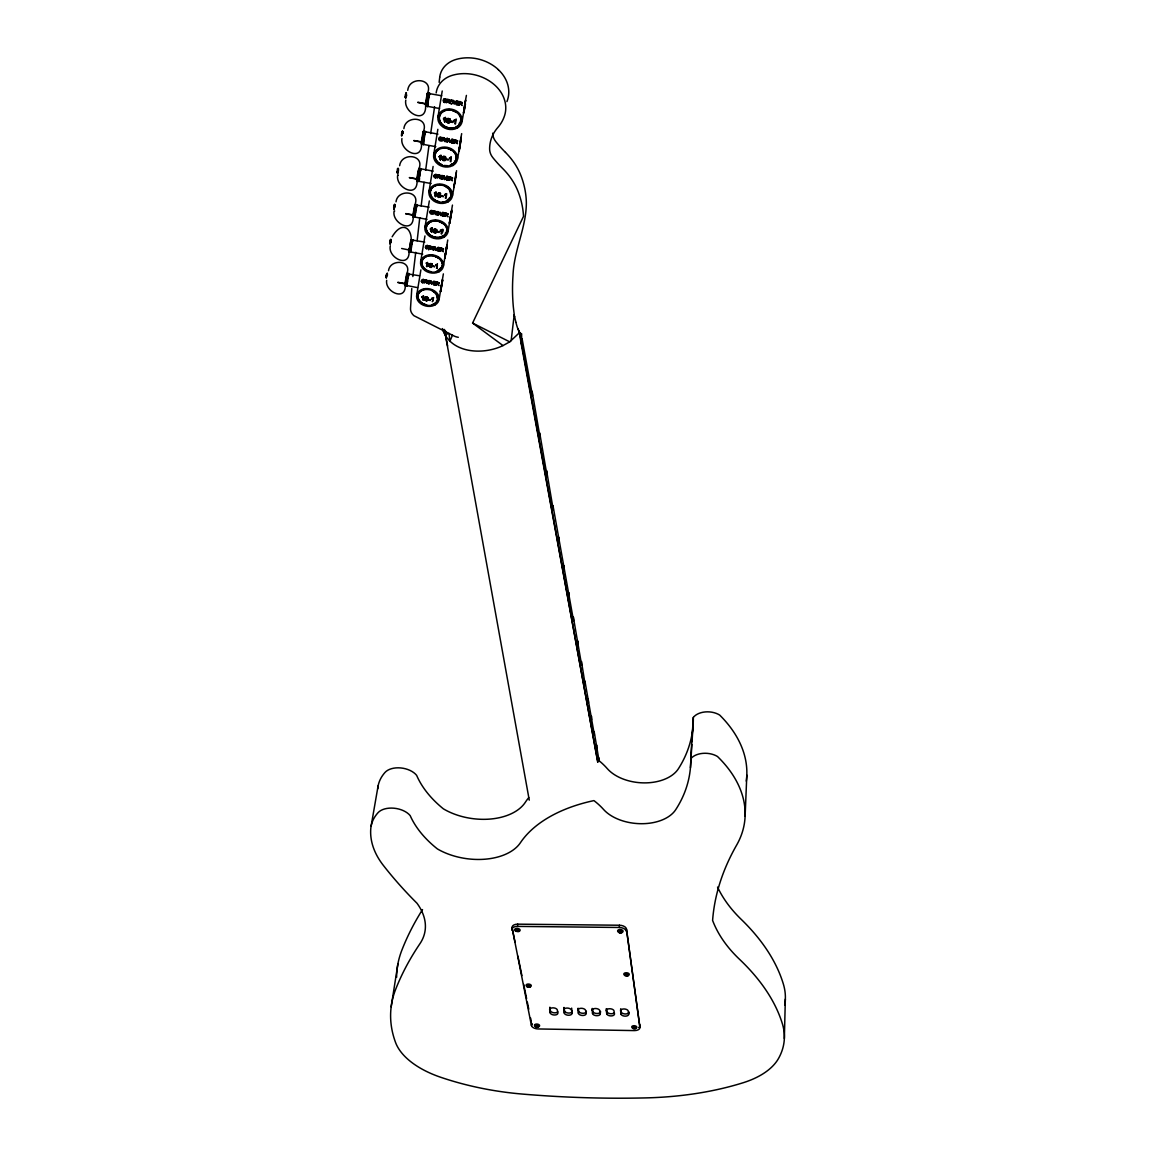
<?xml version="1.0" encoding="UTF-8"?>
<svg xmlns="http://www.w3.org/2000/svg" width="1156" height="1156" viewBox="0 0 1156 1156"><rect width="100%" height="100%" fill="white"/><g stroke="black" fill="none" stroke-linecap="round" stroke-linejoin="round"><path stroke-width="1.5" d="M422.099 143.864L422.258 143.951M437.936 299.26L435.855 293.234L431.622 290.387A10.274 7.904 12.4 0 0 417.692 296.716A10.274 7.904 12.4 0 0 431.911 305.155L436.014 302.886L437.401 300.806M447.401 121.929L447.502 120.903L447.531 122.16M423.125 132.521L423.197 131.437L421.29 141.841L413.862 140.497M442.257 265.779L442.315 263.337A10.433 8.135 12.7 0 0 438.269 257.571L433.356 255.635A10.433 8.135 12.7 0 0 421.839 261.805A10.433 8.135 12.7 0 0 430.913 271.689M423.717 131.871L424.281 131.206L423.573 134.356M387.144 273.278C385.179 285.07 386.35 269.073 387.477 275.114M424.989 132.102L425.061 131.336L424.772 132.362M451.23 195.624L449.077 189.064L444.67 185.986A10.736 8.612 13.5 0 0 430.075 192.965A10.736 8.612 13.5 0 0 444.887 202.083L450.638 197.344L449.467 197.662M425.567 132.203L425.639 131.452L425.35 132.463M425.726 105.644L425.87 105.817M456.23 158.993L456.244 156.696A10.895 8.872 13.9 0 0 443.138 148.141A10.895 8.872 13.9 0 0 435.292 159.022A10.895 8.872 13.9 0 0 449.771 165.655L454.149 163.068L455.623 160.785M394.947 206.23L393.878 206.043L394.788 204.453L393.849 209.12L394.615 204.294L393.979 209.308L393.661 207.358M427.214 105.673L426.376 105.918M427.604 105.991L427.518 106.771L427.807 105.774M386.393 277.96L386.249 276.197L386.48 277.353M428.37 93.723L428.442 92.928L428.168 93.911M429.151 93.853L429.223 93.072L428.948 94.041M438.774 139.197L438.774 138.879A2.457 2.413 25.2 0 1 439.15 137.795L439.815 137.174M425.48 247.384L425.466 247.095A2.341 2.312 24.1 0 1 425.841 246.04L426.289 245.549M429.743 93.968L429.815 93.174L429.107 96.28M430.234 213.427L429.859 212.126M433.991 176.001L434.078 176.767M401.739 135.079C401.103 138.604 401.782 127.839 402.794 133.041C400.092 133.547 403.877 129.038 402.794 133.041M390.02 240.954L390.641 239.971L390.93 241.85C390.222 245.216 388.719 243.035 390.844 242.485C388.329 243.049 391.581 236.359 391.06 241.185C388.445 241.517 392.072 237.471 391.06 241.185M397.259 171.276L397.447 173.039L398.343 171.464C395.901 170.264 398.141 175.799 398.343 171.464M405.294 95.919L405.496 97.682L406.406 96.121C403.877 94.879 406.218 100.717 406.406 96.121M434.8 248.294L434.165 246.748L432.734 246.69M448.514 139.862L447.647 141.769M428.009 298.335L427.344 297.034L425.48 297.323M784.346 1038.493L785.343 999.116M436.708 229.769C434.873 231.027 434.367 229.032 435.899 229.365M455.146 120.094L453.961 120.831L454.669 119.704M428.847 266.256L429.223 264.565L427.619 263.713L427.59 262.426M450.291 161.58L450.58 157.939M450.262 119.487L449.93 120.441M441.101 233.772L441.664 230.189M427.33 299.996L426.867 298.942M431.448 265.779L430.596 267.123L429.57 265.736M431.275 266.906L431.549 266.097M432.864 298.681L433.601 297.554L432.344 301.702C435.364 297.67 429.599 299.549 432.879 298.161M401.941 138.547C399.673 150.815 422.431 162.548 421.535 143.59M449.525 121.452L447.791 122.103M745.114 816.223L746.819 775.084M444.713 139.558L444.439 137.867M690.739 758.798A16.993 10.693 3.4 0 1 717.486 756.501A160.308 98.477 5.8 0 1 736.618 845.123A494.826 275.244 -3.7 0 0 712.602 920.422A216.23 125.874 0.1 0 0 739.522 959.307A308.406 165.496 7.1 0 1 782.337 1023.638A142.26 77.163 4.8 0 1 778.58 1058.361A88.622 47.786 4.1 0 1 742.889 1082.825A243.194 136.899 5.3 0 1 645.814 1097.897A772.555 514.536 7.1 0 1 521.688 1094.01A197.488 109.228 6.6 0 1 440.711 1077.276A81.281 43.393 7.2 0 1 395.554 1042.466A242.254 130.903 5 0 1 395.684 989.276A665.495 344.213 -0.3 0 1 419.903 943.758A92.567 52.41 9.6 0 0 417.013 903.27A652.432 416.594 -1.7 0 1 383.359 865.41A119.155 71.354 7.4 0 1 370.758 828.881A68.811 41.168 8.3 0 1 378.055 812.668A18.308 11.011 9.1 0 1 393.95 808.203A18.308 11.011 9.1 0 1 410.178 815.616A134.616 82.611 6.6 0 0 437.416 848.938A53.335 32.18 7.8 0 0 520.417 842.724A140.049 82.784 4.6 0 1 593.938 800.602A85.732 51.832 6.7 0 1 603.533 809.431A40.287 24.883 4.8 0 0 641.392 823.708A40.287 24.883 4.8 0 0 675.725 809.662A219.365 138.055 8 0 0 690.739 758.798L693.311 717.442A16.733 10.765 3.3 0 1 719.668 715.058A157.982 99.17 5.7 0 1 746.27 781.124M690.435 767.757L691.88 744.406M692.039 741.733L693.268 721.965A216.085 138.908 8.1 0 0 693.311 717.442M634.167 1027.381C634.211 1031.036 636.725 1025.719 634.167 1027.381C631.465 1026.196 634.341 1029.317 632.939 1026.73M635.453 1028.696L634.615 1028.161M639.918 1027.323L626.465 929.077A6.503 3.743 5.1 0 0 619.457 925.233L517.715 924.164A6.459 3.699 6.7 0 0 512.094 927.849L531.428 1025.488A6.112 3.309 6.3 0 0 538.161 1028.956L634.283 1030.588A6.17 3.352 4.9 0 0 639.918 1027.323L626.465 929.077M411.767 288.552L410.525 308.219A11.777 8.988 13.5 0 0 413.906 315.689L453.932 335.934A10.751 8.179 12 0 0 458.311 337.277M634.124 1028.45L633.185 1028.638L635.699 1027.178M628.691 1014.072L628.85 1011.876A3.902 2.139 5.1 0 1 625.295 1013.971A3.902 2.139 5.1 0 1 621.104 1011.746L620.671 1008.87L620.931 1013.942A3.902 2.139 5.1 0 0 625.121 1016.153A3.902 2.139 5.1 0 0 628.691 1014.072L628.257 1011.197A3.902 2.139 5.1 0 0 624.052 1008.957A3.902 2.139 5.1 0 0 620.497 1011.067M624.789 974.103C628.445 977.268 622.188 972.442 626.494 974.522C628.17 973.352 627.824 977.08 626.957 975.317M628.243 975.65L624.991 975.433A2.659 1.488 5 0 1 625.728 972.788A2.659 1.488 5 0 1 629.225 974.681A2.659 1.488 5 0 1 624.905 975.288L628.055 974.291M628.257 975.476L625.223 973.843M626.523 975.577L626.494 974.522M620.931 1013.942L621.104 1011.746M430.321 211.924L430.942 213.441M434.454 175.813L434.613 176.955M439.208 139.182L439.598 137.839M443.615 100.89L443.89 99.676M618.474 930.927C622.231 934.207 615.801 929.193 620.208 931.36L621.307 930.681C620.469 932.444 622.593 932.748 620.685 932.184M621.827 931.115L620.165 931.895L618.908 930.652M626.292 931.317A6.503 3.743 5.1 0 0 619.269 927.473L619.457 925.233M622.015 932.531L619.183 932.748L622.029 932.357M606.727 1013.711L606.452 1008.653L606.727 1013.711A3.902 2.139 5.3 0 0 610.946 1015.922A3.902 2.139 5.3 0 0 614.472 1013.841L614.024 1010.965A3.902 2.139 5.3 0 0 609.804 1008.74A3.902 2.139 5.3 0 0 606.264 1010.835M401.71 132.796L402.461 130.975M406.45 92.986L405.525 94.546L406.348 92.653M430.148 281.948L429.093 283.48M434.353 248.468L434.338 247.702M438.052 211.924L438.904 213.138L438.023 214.669M452.603 101.584L452.502 102.393M465.608 100.485L462.097 121.467M598.692 758.668L598.924 757.888L599.169 761.428L594.141 731.531L594.141 733.728M596.828 748.568L596.655 745.013L596.366 745.779M600.282 1013.61L600.47 1011.428A3.887 2.124 5.5 0 1 596.973 1013.509A3.887 2.124 5.5 0 1 592.753 1011.298L592.262 1008.422L592.551 1013.48A3.887 2.124 5.5 0 0 596.771 1015.691A3.887 2.124 5.5 0 0 600.282 1013.61L599.805 1010.734A3.902 2.139 5.5 0 0 595.586 1008.509A3.902 2.139 5.5 0 0 592.074 1010.619M585.196 684.814L584.922 681.072L594.401 735.144M592.551 1013.48L592.753 1011.298M406.291 92.639L405.496 97.682L406.493 95.399M584.705 681.838L581.454 661.507L581.381 663.746M586.121 1013.379L586.323 1011.197A3.887 2.124 5.7 0 1 582.841 1013.277A3.887 2.124 5.7 0 1 578.607 1011.067L578.101 1008.205L578.405 1013.263A3.887 2.124 5.7 0 0 582.638 1015.474A3.887 2.124 5.7 0 0 586.121 1013.379L585.63 1010.517A3.902 2.139 5.7 0 0 581.381 1008.292A3.902 2.139 5.7 0 0 577.899 1010.387M397.491 169.903C399.6 164.932 395.381 177.287 398.43 170.785C396.537 170.163 397.707 166.059 398.56 170.134M404.73 285.156L404.889 283.755M573.549 620.945L573.347 617.087L581.656 665.264M578.405 1013.263L578.607 1011.067M408.574 251.372L408.733 249.927M405.742 284.708L405.626 285.937L405.915 284.781M409.137 250.823L409.152 251.546M406.479 284.838L406.363 286.067L406.637 284.896M407.649 274.507L407.765 273.278L407.476 274.42M413.14 217.039L413.602 213.658M591.612 719.798L591.424 716.171L591.337 718.353M563.998 1007.425A3.887 2.124 5.9 0 0 563.969 1007.974L564.287 1013.032A3.887 2.124 5.9 0 0 568.521 1015.243A3.887 2.124 5.9 0 0 571.989 1013.162L571.671 1008.104M571.989 1013.162L572.191 1010.965A3.887 2.124 5.9 0 1 568.738 1013.061A3.887 2.124 5.9 0 1 564.504 1010.85L563.969 1007.974M402.591 131.379L402.707 133.764M407.028 284.94L406.912 286.153L407.187 284.997M410.337 251.04L410.221 252.326L410.51 251.199M413.631 217.126L413.891 215.045M417.027 181.102L417.171 180.004M408.371 274.637L408.487 273.408L408.213 274.55M417.648 180.105L417.663 180.972M418.616 169.542C425.711 154.514 401.363 151.841 399.644 165.713M410.9 251.141L410.77 252.427L411.059 251.286M414.368 217.27L414.513 216.201M419.122 169.643L419.252 168.212L418.978 169.267M421.68 143.026L421.68 144.009M408.921 274.738L409.036 273.51L408.559 275.576M412.259 240.78L412.331 240.13M415.755 205.421L415.828 204.395L415.539 205.479M418.414 180.235L418.27 181.651L418.501 180.943M419.18 169.296L419.267 168.545M425.798 105.947L425.943 103.751M414.932 217.371L415.076 216.302M419.671 169.383L419.744 168.299L419.267 170.264M422.027 144.254L422.171 143.127M412.822 240.881L412.952 239.856M427.272 94.315L427.951 92.827L427.474 94.705M431.116 183.529L418.92 181.333L419.31 177.937M423.645 132.608L423.515 132.131M426.159 106.135L426.448 103.838M420.423 169.527L420.509 168.762M422.937 143.257L422.793 144.399L423.082 143.705M424.136 132.694L424.281 131.567M427.792 94.402L427.937 93.231L427.229 95.934M435.826 146.668L423.443 144.428L423.515 143.373M426.94 106.28L427.229 103.982M428.298 94.503L428.312 93.405M421.001 169.629L421.073 168.863L433.211 171.146M424.975 132.492L424.917 131.842M439.555 108.519L427.59 106.352L427.677 105.21M564.287 1013.032L564.504 1010.85M390.323 245.751C387.376 257.716 410.264 269.276 409.065 250.765M429.136 94.286L429.223 93.463M425.553 132.593L425.625 131.813L437.951 134.11M429.729 94.402L429.815 93.564M412.851 276.544L415.726 252.283M588.462 702.602L588.202 698.903L588.202 701.143M445.84 140.309L446.057 139.284M450.334 102.031L450.565 100.991M389.803 242.298L390.121 244.191M553.305 509.868L552.987 505.649L573.362 619.775M549.635 1009.939A3.887 2.124 6.1 0 1 553.074 1007.844A3.887 2.124 6.1 0 1 557.337 1010.055L557.871 1012.931A3.887 2.124 6.1 0 1 554.432 1015.011A3.887 2.124 6.1 0 1 550.184 1012.801L549.851 1007.757A3.887 2.124 6.1 0 1 549.88 1007.194M550.184 1012.801L549.851 1007.757M564.258 569.894L563.955 565.848L563.955 568.232M552.987 508.12L546.586 470.593L546.6 473.107M538.624 1026.803L535.488 1026.716L536.5 1025.979L535.257 1025.329L536.904 1025.733C538.537 1024.722 538.277 1028.175 537.424 1026.456M537.901 1025.126L536.846 1026.253L535.647 1025.097M535.994 1026.976L538.638 1026.629M535.575 1026.745L536.5 1025.979M531.428 1025.488L531.673 1023.32M417.157 240.751L419.758 217.675M546.918 474.914L539.693 432.864L539.39 433.543M528.523 985.779C524.694 985.895 531.774 984.926 529.39 986.241C529.289 987.773 531.182 985.822 529.058 986.516M528.119 986.039L526.833 985.36L528.119 986.039C525.864 987.903 529.52 986.762 529.535 985.143M528.567 986.819L530.315 986.718M527.685 987.108L527.107 986.66L528.061 986.559M532.468 395.785L532.107 391.248L540.04 437.286M405.799 100.081C403.169 112.594 426.362 125.094 425.639 105.673M386.668 280.344C384.645 291.933 406.637 302.149 405.236 284.376M439.135 82.322L439.742 77.163M511.14 340.76L514.218 314.62L513.322 306.745A318.406 247.355 -1.1 0 1 513.004 275.417C513.842 250.65 526.255 227.775 526.356 202.994A111.525 88.839 15.5 0 0 521.269 176.492A76.253 61.167 14.4 0 0 505.475 152.39M519.116 931.404L515.822 931.201A2.702 1.546 6.8 0 1 516.457 928.47A2.702 1.546 6.8 0 1 520.113 930.421A2.702 1.546 6.8 0 1 515.778 931.071L519.131 931.23M517.744 931.057C521.385 929.034 513.351 930.869 517.281 930.248L517.324 931.331M515.894 931.36L516.862 930.508L515.952 929.54M511.833 930.074A6.459 3.699 6.7 0 1 517.455 926.39L517.715 924.164M389.875 241.662L390.974 241.85L390.901 239.408M421.145 206.028L424.079 182.301M434.786 248.251L434.642 249.017M439.294 213.6L439.309 212.834M425.278 104.777L425.394 103.852M421.275 142.043L421.16 143.908M416.767 179.05L416.666 180.798M417.099 180.35L417.302 178.949M421.608 143.373L421.81 141.942M412.779 215.897L412.88 215.059M422.099 143.474L422.316 142.029M417.591 180.437L417.793 179.036M427.604 105.572L427.821 104.083M409.253 249.841L409.007 252.109L409.238 251.329M422.879 143.604L423.269 140.786M405.221 284.968L405.583 282.425M409.542 251.257L409.918 248.641M418.342 180.582L418.544 179.18M405.409 283.668L405.164 285.85L405.453 284.694M409.73 249.927L409.484 252.196L409.715 251.416M418.92 180.683L420.105 173.068M423.457 143.72L423.66 142.275M414.44 216.548L414.643 215.189M405.684 285.055L405.872 283.755M410.279 251.387L410.467 250.057M415.004 216.649L415.206 215.291M406.406 285.185L406.594 283.885M410.828 251.488L411.204 248.872M412.186 241.503L412.331 240.448M406.955 285.272L407.143 283.986M425.639 170.293L428.919 145.945M444.742 257.817L447.762 240M456.187 175.596L452.43 195.87M461.258 138.662L459.221 150.786L460.189 144.168M427.359 93.694C434.295 78.117 409.224 75.978 407.736 90.327M423.226 131.914C429.931 116.742 405.395 114.704 403.892 128.605M444.381 121.12L444.771 118.403L443.369 118.909L444.005 118.158M439.988 158.936L440.364 156.291L440.508 159.817L440.927 155.294M435.22 195.581L435.595 193.009L434.309 192.994L435.682 192.373M414.802 205.017C421.087 190.581 397.563 188.731 396.017 201.823M406.782 273.799C412.678 260.057 390.107 258.395 388.517 270.721M426.694 265.764L427.055 263.337L426.593 266.472C430.899 264.276 425.003 261.718 426.434 263.568M422.605 299.26L422.952 296.904L423.11 299.968L423.399 296.124M437.951 117.088L442.228 90.992M433.659 154.962L437.849 129.328M428.977 191.665L433.11 166.464M444.468 118.057L445.551 117.551L444.67 122.03L444.265 119.574L444.627 118.403L444.901 122.03L445.262 117.493M425.885 104.026L427.258 95.688M426.651 102.422L426.391 104.112L417.851 102.479M421.752 142.217L422.012 140.555M427.171 104.257L427.951 99.257M422.258 142.304L422.504 140.656M427.763 104.358L428.023 102.667M417.244 179.223L417.489 177.605M423.024 142.448L424.079 135.83M417.735 179.31L417.981 177.706M430.668 133.59L434.584 106.771M424.946 227.371L429.324 200.927M420.64 261.964L424.96 235.925M416.637 295.517L420.885 269.897M440.508 159.817L441.144 155.468L440.45 155.728M436.332 192.301C433.211 203.615 439.005 189.006 434.829 192.864M431.159 228.426L432.2 227.963L431.593 232.067L432.2 227.963L431.087 231.229L431.304 228.744M427.2 266.574L427.619 263.713M422.316 297.222L423.096 300.054L423.674 296.167L421.709 296.904L423.038 296.312M413.357 215.233L414.079 210.551M418.486 179.455L418.747 177.836M423.602 142.549L423.862 140.902M408.762 249.754C416.463 234.191 404.73 215.883 392.13 236.792M414.079 213.744L413.834 215.319L405.669 213.773M409.195 250.115L409.441 248.569M414.585 215.464L414.831 213.874M415.149 215.565L415.394 213.976M410.409 250.332L410.655 248.786M406.045 282.512L405.814 284.029L397.881 282.512M410.972 250.433L412.259 242.63M406.536 284.159L406.782 282.642M407.085 284.26L407.331 282.743M440.349 156.378L438.991 156.782L440.711 155.482M431.174 228.859L430.104 229.206L430.711 228.512M435.422 194.179L435.509 196.433L435.595 193.009M431.448 228.744L431.333 231.923M421.738 296.803L422.793 296.976M450.695 122.03L450.811 121.25L452.791 121.611L452.675 122.377L450.695 122.03L452.675 122.377M446.202 159.831L446.332 159.066L448.152 160.178M441.346 196.462L441.462 195.725L443.268 196.809M437.127 232.11L437.243 231.388L439.02 232.457M432.647 266.646L432.763 265.923L434.512 266.978M428.471 300.141L430.307 300.459M449.597 157.707L449.424 158.675L450.869 158.213M454.843 123.837L455.435 119.964M444.598 194.844C447.603 193.63 444.135 196.665 444.684 194.381M455.478 123.952L456.23 119.111L454.048 120.311M441.65 230.579C437.777 232.269 446.635 225.015 441.722 233.888M445.392 198.167L445.869 194.959M450.927 161.696L450.985 157.144M436.578 268.25L437.271 267.889L436.578 268.25C438.572 263.568 436.376 266.371 435.884 264.637M446.014 198.283L446.722 193.688L445.681 194.064M437.185 268.351L437.214 264.146M457.444 159.253L461.287 138.33L459.712 144.529M460.652 140.786L461.186 137.261M455.869 175.871L456.389 172.446M448.051 231.503L452.458 205.089M451.187 213.398L451.707 210.074M443.427 266.01L446.751 246.026L445.06 258.12M446.534 248.078L447.025 244.855M439.092 299.491L443.369 273.885M426.102 102.508L426.376 100.803M426.607 102.595L426.896 100.818M427.388 102.739L427.662 101.034M421.969 140.743L423.096 134.024M427.98 102.855L428.847 97.61M422.46 140.83L423.313 135.686M417.446 177.793L418.284 172.735M417.937 177.88L418.212 176.16M423.819 141.075L424.093 139.327M418.703 178.024L418.978 176.304M414.036 213.932L414.31 212.242M409.397 248.757L410.207 243.858M414.787 214.062L415.885 207.545M409.874 248.843L410.958 242.399M415.351 214.163L415.625 212.473M410.611 248.974L410.886 247.312M405.539 282.628L406.334 277.801M406.002 282.714L406.276 281.067M406.739 282.83L407.533 278.018M407.288 282.931L407.548 281.298M391.161 1006.862L397.924 963.801M464.625 107.681L463.859 112.941L465.478 103.867M426.867 100.89L427.474 97.364M424.079 139.414L424.946 134.356M418.197 176.247L418.775 172.822M418.949 176.391L419.816 171.406M419.527 176.492L419.801 174.758M414.281 212.328L414.86 208.947M409.643 247.182L409.918 245.52M410.12 247.268L410.394 245.592M415.596 212.56L415.871 210.869M410.857 247.398L411.42 244.075M521.573 333.607L521.717 340.977M597.825 762.079L521.226 343.91L522.079 338.708L531.818 391.913M406.247 281.168L406.796 277.888M407.519 281.399L408.357 276.587M464.871 105.384L463.498 112.869L465.651 100.124M464.423 106.323L464.582 105.369M445.407 101.974L445.696 101.136C443.124 100.081 448.138 100.948 445.609 102.364M449.482 100.847L449.178 99.676L447.112 99.199L446.519 102.754L447.936 101.425M448.803 99.951L448.831 101.006L447.285 100.875L447.473 99.662L449.092 100.355M435.552 176.449L436.925 176.232L435.668 177.807M441.534 140.454C443.297 138.344 438.529 138.995 441.274 139.515L440.725 140.324M444.077 137.824L442.661 137.535L442.083 141.018L443.47 139.717M436.462 176.55L436.173 177.345M432.2 213.817C433.457 211.837 430.783 211.837 432.012 213.441M438.413 176.767L437.257 178.067L437.835 174.672L439.222 174.961M439.497 176.406L439.656 175.553L438.182 175.12L437.994 176.29L439.497 176.362M426.347 248.742A1.734 1.705 24.1 0 0 427.099 248.901L428.312 247.312L427.026 247.081L427.865 247.673L426.81 248.439M430.523 248.757C429.078 244.263 427.966 255.476 429.194 245.794C433.211 245.245 430.003 250.563 430.523 248.728M422.98 282.772L424.18 281.24L422.908 281.024L423.732 281.587C420.509 283.798 422.764 278.148 424.209 280.229M426.723 280.07L427.142 283.495L425.596 281.717L424.483 283.018L425.047 279.752L426.723 280.099M456.288 104.748L456.88 100.977L459.207 101.67M456.793 104.416L456.981 102.942L458.773 103.549M457.054 102.812L457.227 101.453L459.134 102.089M451.707 142.954L452.271 139.269L454.583 139.919M452.198 142.621L452.372 141.205L454.149 141.769M452.458 141.046L452.285 139.515M458.759 103.26L457.054 102.537M458.686 105.182L456.779 104.127M446.751 179.975L447.314 176.377L449.583 176.998M447.228 179.657L447.415 178.284L449.149 178.804L447.473 177.894L447.647 176.854L449.525 177.388M454.077 143.373L452.184 142.376M454.135 141.523L452.444 140.801M442.979 212.487L442.43 215.999L442.979 212.487L445.233 213.051M444.858 214.279L443.153 213.976L444.8 214.843L443.08 214.366L442.878 215.507L444.8 216.028M443.167 214.149L443.326 212.95L445.161 213.455M449.077 180.394L447.213 179.455M437.864 250.881L438.399 247.442L440.624 247.976M438.326 250.563L438.5 249.306L440.205 249.739M438.586 249.06L438.731 247.904L440.552 248.367M433.601 284.737L434.121 281.356L436.318 281.862M434.064 284.419L434.223 283.206L435.899 283.61L434.28 282.815L434.454 281.818L436.245 282.237M440.176 249.609L438.558 248.916M440.133 251.286L438.312 250.433M435.826 285.127L434.035 284.304M459.915 144.991L458.816 150.829L460.941 138.272M454.872 181.767L453.773 187.604L455.869 175.235M445.811 252.196L444.728 258.063L447.083 246.098L445.999 251.965M441.447 285.821L440.378 291.688L442.372 279.824L440.711 291.745L442.705 279.897L441.621 285.763M414.094 210.565L414.368 208.86M415.885 210.883L416.16 209.193M411.146 245.737L411.695 242.543M464.741 104.416L466.403 95.399M460.03 142.65L461.678 133.634M454.958 179.7L456.591 170.698M568.579 593.173C569.46 589.878 569.359 602.897 568.506 593.173M427.171 99.141L427.763 95.789M427.951 99.286L428.255 97.509M371.134 826.005L378.099 785.907M411.97 244.277L412.504 241.329M406.32 277.917L406.609 276.284M406.796 277.989L407.071 276.371M407.519 278.119L407.808 276.501M423.298 135.83L423.602 134.11M424.064 135.96L424.368 134.255M418.27 172.865L418.559 171.175M418.761 172.952L419.05 171.261M420.09 173.198L420.379 171.507M414.368 208.99L414.657 207.314M414.845 209.077L415.134 207.401M416.16 209.308L416.449 207.647M410.192 243.974L410.481 242.326M428.24 97.653L428.544 95.919M428.833 97.754L429.599 93.766M437.3 301.196L436.274 301.152M431.939 305.054L436.072 302.554M442.257 263.669A10.433 8.135 12.7 0 0 429.671 255.765A10.433 8.135 12.7 0 0 422.229 265.692A10.433 8.135 12.7 0 0 436.115 271.848L438.37 270.909L437.719 270.49M446.187 233.31L446.967 230.969A10.577 8.367 13.1 0 0 444.8 224.553L437.792 220.782A10.577 8.367 13.1 0 0 426.188 229.423A10.577 8.367 13.1 0 0 440.696 237.197L444.93 234.769M434.179 304.201L433.486 303.84M438.37 270.909L441.65 267.441L440.552 267.715M446.23 233.252L446.866 229.09A10.577 8.367 13.1 0 0 434.121 220.984A10.577 8.367 13.1 0 0 426.55 231.214A10.577 8.367 13.1 0 0 440.624 237.529L440.725 237.081A10.462 8.28 13.1 0 1 426.391 229.394A10.462 8.28 13.1 0 1 437.849 220.854L442.777 223.166M435.725 265.577L437.474 263.929M438.211 257.904L433.356 255.635M430.422 299.765L428.587 299.433M436.115 271.848L441.693 267.383M442.979 236.503L442.257 236.099M431.506 299.086L431.665 298.176M433.948 291.644L431.679 290.055L437.286 294.809L437.329 301.152M432.185 264.146L431.333 265.447L432.142 264.796M430.003 264.392C431.737 267.036 431.694 261.863 429.945 264.363M424.729 299.52L425.105 298.71L424.772 299.996M425.928 297.468L427.272 297.526L427.547 299.187M425.394 298.783L427.142 298.364M447.097 187.344L444.728 185.654C452.719 187.821 453.672 200.291 444.916 201.968M427.417 297.742L426.246 298.335M445.58 194.526L446.317 193.616M432.763 265.923L434.627 266.256M439.135 231.735L437.243 231.388M427.301 298.436L427.026 297.352M452.198 164.557L454.207 162.736M460.146 123.446L459.048 123.345M440.248 231.012L440.407 230.073M447.271 201.014L446.548 200.609M434.396 230.044L434.526 229.321M433.803 229.726C434.714 230.55 433.009 231.359 434.584 230.044M441.462 195.725L443.384 196.072M448.268 159.427L446.332 159.066M460.189 123.389L460.883 118.837A11.054 9.147 14.5 0 0 447.589 110.051A11.054 9.147 14.5 0 0 439.612 121.264A11.054 9.147 14.5 0 0 454.294 128.085L454.395 127.622A10.939 9.046 14.5 0 1 439.453 119.314A10.939 9.046 14.5 0 1 451.49 109.921L456.634 112.392M429.989 264.955C429.353 265.837 432.561 263.626 430.075 263.915M452.039 150.439L446.982 148.026A10.78 8.771 13.9 0 0 441.491 148.228M456.765 126.943L458.802 125.079M449.496 158.17L451.245 156.913M449.771 165.655L452.198 164.282L451.461 164.123M410.452 242.529L410.741 241.012M410.929 242.616L411.204 241.098M411.666 242.746L412.157 240.246M406.58 276.486L406.854 274.984M407.057 276.573L407.331 275.07M407.779 276.703L408.054 275.2M408.328 276.79L408.805 274.304M444.482 158.213C445.999 155.858 441.736 157.404 445.638 159.412M437.792 195.191C438.601 193.312 436.448 198.904 439.988 197.112M438.586 194.338C441.606 194.222 438.644 195.624 438.702 193.601M438.919 193.428L440.133 194.627M452.791 121.611L450.811 121.25M440.653 195.725C439.858 195.205 441.722 192.517 438.933 193.139M426.593 266.472L426.882 264.449M427.373 262.614L426.333 263.106M419.787 171.623L420.062 170.091M420.365 171.738L420.64 170.192M419.281 180.076L419.556 178.544M414.628 207.545L414.903 206.014M415.105 207.618L415.394 206.1M415.857 207.762L416.131 206.23M416.42 207.863L416.709 206.332M447.979 119.01C450.493 118.996 448.268 120.802 445.074 120.874M447.849 119.776L448.485 118.721M448.947 120.354L449.409 119.054M449.438 120.079L449.164 118.851M450.118 121.597L449.713 120.368M442.358 158.791L442.242 159.167M442.95 158.329L443.254 156.551L445.58 157.158M443.413 157.649L443.745 156.71M443.557 157.895L444.655 156.97M423.067 134.255L423.356 132.709M424.339 134.486L424.83 131.986M424.917 134.602L425.206 133.056M418.27 170.091L416.781 178.862L409.47 177.547M418.544 171.406L418.819 169.874M419.021 171.493L419.512 168.993M443.991 118.244L445.132 117.478M438.991 156.782L440.291 156.32M447.04 120.672L447.329 119.733M439.872 159.701L440.19 157.505M427.734 96.035L428.023 94.474M428.515 96.165L428.804 94.619M413.183 216.114C414.253 234.957 391.118 222.935 394.196 210.797L394.716 211.042M397.592 173.284L397.433 170.553M417.056 180.35C417.966 199.54 394.615 187.012 397.809 174.686L398.256 175.192M401.883 135.801L402.534 131.972M405.626 98.043L406.363 93.708M408.01 275.475L408.256 274.203M412.461 241.618L412.706 240.347M406.825 275.273L407.071 274.001M407.288 275.345L407.533 274.073M416.666 206.635L416.911 205.363M410.698 241.315L410.944 240.029M411.175 241.387L411.594 240M405.525 94.546L406.637 94.749M414.874 206.317L415.279 205.002M415.351 206.404L415.596 205.118M416.102 206.534L416.579 204.525M418.775 170.178L419.036 168.906M420.033 170.394L420.509 168.444M420.596 170.51L421.001 169.253M419.079 181.044L419.325 179.772M425.162 133.374L425.408 132.087M423.313 133.027L423.79 131.119M453.007 102.075L452.776 102.884M439.28 213.557L438.312 215.002A1.445 1.431 24.8 0 1 437.532 215.074L436.78 214.64M427.98 94.792L428.226 93.52M428.76 94.937L429.006 93.665M407.013 274.333L407.317 273.437M412.663 240.708L412.88 240.231M412.1 240.607L412.302 239.653M435.841 212.516L435.783 211.418M410.886 240.39L411.103 239.668M416.854 205.725L417.143 204.626L416.507 205.219M414.614 216.808L414.44 216.88M415.221 216.548L415.004 216.981M413.386 216.591L413.212 216.663M413.862 216.678L413.689 216.75M414.773 204.901L412.909 214.871L405.684 213.585M438.254 195.378L438.095 196.144M426 246.56L426.159 248.121M440.118 196.491L439.988 195.422M419.122 180.683L418.92 181.044M433.919 231.59L435.595 231.2M434.02 231.778L435.407 232.573L435.783 231.099M447.285 118.924L447.834 120.426M427.344 299.447L427.113 300.401M423.66 143.821L423.371 144.847M438.023 193.514L438.572 194.945M440.841 196.202L439.93 197.344M433.746 229.683L435.032 228.874L436.65 230.001M429.411 263.843L429.945 265.201M427.995 299.866L426.882 300.762L424.931 299.982M427.344 93.159L425.422 103.65L417.88 102.277M454.294 128.085L454.395 127.622A11.054 9.147 14.5 0 1 440.667 122.868A11.054 9.147 14.5 0 1 443.326 111.121M444.887 202.083L444.988 201.635A10.621 8.526 13.5 0 1 442.343 202.025M440.624 237.529L444.872 235.101L446.288 232.92L445.132 233.252M444.468 139.197L443.008 137.983L442.82 139.168L443.991 139.37M431.015 247.239L429.526 246.242L429.353 247.355L430.928 247.37M426.839 281.168L425.379 280.186L425.206 281.284L426.839 281.139M386.436 274.926L387.318 273.336L387.39 274.218M441.635 267.715L442.315 265.432M393.878 206.043L394.528 204.959M450.118 120.224L450.103 119.039M433.442 230.897L433.601 232.428M445.941 139.659L447.488 138.864M428.154 281.717L429.122 280.821L430.162 281.992M447.964 140.584L446.303 141.307M417.518 287.642L407.057 285.575M452.458 335.182L449.857 341.425L449.092 333.477L445.537 334.474L446.115 331.974L444.193 329.402M393.979 209.308L394.861 206.91L393.791 206.722M408.892 274.073L419.512 275.778M406.739 273.495L404.918 283.581L397.895 282.339M439.714 176.752L440.017 175.293M449.482 100.803C447.574 101.15 450.118 104.329 448.528 102.306M410.842 252.022L422.706 254.132M434.627 248.974L433.803 249.913M434.555 175.524L435.118 174.729M430.408 211.635L430.971 210.869M412.793 240.145L424.729 242.095M515.879 322.408L516.371 324.085A62.467 10.115 88.1 0 0 517.729 328.434L519.608 332.509L509.738 341.858L503.005 345.572L472.587 323.059L523.509 216.374A112.334 88.882 15.3 0 0 518.452 192.474A76.802 61.196 14.2 0 0 502.513 168.343A143.474 121.366 8.2 0 1 492.89 157.693A17.557 14.407 12.6 0 1 489.624 149.095A46.428 38.191 11.3 0 1 497.831 127.492A46.876 38.899 15.7 0 0 504.666 115.34A36.371 30.2 15.1 0 0 495.216 85.486A39.029 32.382 15.2 0 0 453.224 75.068A27.86 23.178 15.6 0 0 436.173 92.957M454.742 103.202L453.528 100.37L454.192 104.141L456.476 100.904L454.742 103.26M440.942 214.626C439.872 217.646 439.771 207.256 440.682 215.175L442.604 212.444L440.826 215.58M415.091 217.097L427.041 219.394M438.138 195.769L439.945 195.667M416.998 205.176L429.093 207.199M435.841 232.284L435.971 231.402M450.103 122.016L448.918 123.027L447.054 122.146M429.526 265.967L431.174 266.776M425.509 299.115L426.232 300.574L427.344 299.91M440.783 196.448L440.205 197.228M438.283 193.182L437.936 194.251M436.404 232.529L436.621 231.489M450.06 142.463L451.895 139.197L449.915 142.043L448.99 138.677L450.06 142.419M444.063 175.799C443.456 186.824 450.074 169.412 444.988 179.108L444.063 175.828M436.289 250.491L438.037 247.37L436.144 250.101L435.248 246.878L435.87 250.39M429.512 263.655L429.642 264.999M425.379 297.222L425.292 298.32M437.069 212.285L436.795 213.99M434.179 248.974L432.387 249.089L432.936 246.979M450.565 101.078L451.721 100.384L452.574 101.309M428.052 280.951L427.893 281.269A2.5 2.457 24.1 0 0 427.633 282.396M445.667 139.182L447.675 138.503M440.537 177.475A2.601 2.558 25.2 0 1 440.797 176.29C442.156 173.776 444.988 177.287 442.921 178.732M435.841 212.487L434.931 212.921L435.798 214.684L434.208 212.834L433.067 214.163L433.645 210.811L435.798 211.447M426.159 246.3L428.341 246.286M436.867 174.975L436.217 174.426A1.792 1.763 24.9 0 0 435.494 174.354L434.381 174.932A2.413 2.37 24.9 0 0 434.006 176.073M443.702 99.199L443.557 99.474A2.485 2.442 25.5 0 0 443.182 100.644L443.716 102.104A1.691 1.662 25.5 0 0 444.106 102.349A1.85 1.806 25.5 0 0 444.901 102.508L445.609 102.277M434.425 249.364L433.399 249.956M445.681 157.852L444.829 158.531M445.45 158.3C446.866 155.829 441.924 155.309 442.445 158.184L440.667 158.69M447.083 120.441L446.722 121.886M437.849 194.945L437.821 196.563L439.685 197.17M433.673 230.636L433.327 231.98M427.966 298.335L427.171 298.971M443.182 158.603C442.647 162.852 447.04 157.534 443.283 158.733M444.757 160.135L444.944 158.921M429.237 265.186L427.344 265.548M440.089 196.404L438.196 196.144M390.815 240.058L390.251 243.555M449.973 122.247L448.253 122.767M447.343 118.967L449.453 118.721M445.277 160.453L445.233 158.213M436.448 232.298L435.104 233.035L433.486 231.98M439.193 212.473L437.792 211.519L436.563 212.386A2.572 2.529 24.9 0 0 436.303 213.557M432.474 246.806L432.084 247.355A2.529 2.5 24.5 0 0 431.824 248.497L432.445 249.754M450.594 100.269L450.175 100.89A2.688 2.63 25.8 0 0 449.901 102.104L449.973 102.552A1.517 1.488 25.8 0 0 450.392 103.202M434.815 175.047L436.058 174.773M425.524 297.078L425.798 298.725M444.005 99.604L445.291 99.329M429.671 93.665L441.708 95.775M452.516 103.173L451.996 103.607A1.517 1.488 25.8 0 1 451.172 103.679L450.941 103.549M435.277 212.473L434.67 212.516M435.277 212.516L433.977 211.259L434.685 212.545M515.937 929.641L516.804 931.042M447.574 121.004L449.438 121.51M443.326 158.488L442.893 159.499M535.633 1025.199L536.442 1026.499M438.326 195.494L439.8 195.523M430.538 210.724L430.249 211.057A2.384 2.341 24.5 0 0 429.873 212.184M528.509 986.27L529.91 986.964M443.861 99.141L444.655 98.751A1.879 1.85 25.5 0 1 445.45 98.954L445.739 99.098M435.769 232.168L434.598 232.284M429.7 265.721L431.463 266.169M447.82 141.581L447.459 141.87A1.488 1.459 25.5 0 1 446.664 141.942L445.884 141.48M442.921 178.66L442.575 178.934A1.474 1.445 25.2 0 1 441.78 179.007L441.549 178.891M425.755 298.898L425.972 300.502M425.567 299.231L427.243 299.534M436.274 232.472L433.876 232.399M515.822 931.201L516.862 930.508M517.281 930.248L518.322 929.554M517.816 930.522L518.856 929.843M444.713 139.5L443.991 139.746M429.613 263.741L432.041 264.189M529.029 986.039L530.055 985.418M619.775 931.635L618.677 932.314L619.688 932.198M620.729 931.649L621.827 930.956M537.395 1025.993L538.393 1025.386M624.991 975.433L626.061 974.783M627 974.797L628.069 974.147M432.749 247.138L433.818 247.037M633.748 1027.626L632.708 1028.233L633.719 1028.146M634.658 1027.641L635.713 1027.034M632.939 1026.846L635.887 1028.276M431.549 228.108L430.697 228.599M436.433 230.434L436.578 231.72M625.974 975.332L624.977 975.563M427.807 298.523L427.807 299.462M442.604 158.517L443.427 158.025M432.185 213.34L430.668 213.224M441.187 140.642L439.598 140.006M425.061 298.942L425.538 298.306M423.53 279.521A1.705 1.691 23.6 0 0 422.807 279.42L421.752 279.983A2.312 2.283 23.7 0 0 421.391 281.067L421.405 281.515M447.719 120.889L449.366 121.337M429.844 265.62L431.289 265.88M445.089 160.381L443.398 160.67L442.329 159.456M427.012 300.257L426.275 300.343M454.337 127.955C460.435 126.683 463.209 118.461 458.715 113.953M438.442 193.283L439.28 192.893M442.271 178.602L443.023 176.333M425.668 297.193L428.009 298.132M503.005 345.572C482.659 355.499 449.959 353.418 442.343 328.564M428.529 280.605L429.786 280.619M450.854 100.182L452.01 100.124A1.459 1.431 25.8 0 1 452.921 100.977L453.051 101.656M430.971 210.927L431.896 210.898M441.693 175.958L443.023 176.391M451.086 100.543L452.025 100.572M438.76 139.125L439.309 140.382A1.821 1.777 25.2 0 0 440.479 140.786L441.173 140.555M436.159 177.287L434.613 176.897M445.392 101.887L444.28 101.887M430.885 210.522L431.304 210.435A1.763 1.734 24.5 0 1 432.084 210.594M443.456 158.647L444.785 159.008M444.482 160.077L443.008 159.499M440.002 195.205L440.422 193.269M425.87 299.072L426.651 299.101M454.438 161.089L455.522 161.175L456.302 156.363A10.895 8.872 13.9 0 0 454.12 151.913M444.814 160.496L442.445 159.701M430.046 263.539L431.463 263.698M438.008 214.626L436.78 213.932M446.939 138.344L445.667 139.11A2.644 2.601 25.6 0 0 445.392 140.295L445.465 140.815M440.118 137.593L441.057 137.752M445.479 99.344L446.216 99.719M517.455 926.39L619.269 927.473M435.899 195.335L437.662 195.465L437.835 194.28L436.173 193.399M431.752 231.012L433.486 231.128L434.526 228.686L436.607 229.798M423.255 299.057C425.422 300.069 425.61 297.453 423.515 297.28M428.818 283.841L430.307 283.076L430.35 281.125M456.013 126.481L456.822 126.611M432.763 212.401L431.448 212.112M436.939 176.29L435.61 175.987M393.734 206.693L394.817 206.881M442.416 215.825L444.713 216.244M437.835 250.751L440.104 251.155M401.638 248.482L409.715 250.101M387.014 273.929L387.332 275.764L386.292 275.576M433.572 284.622L435.798 285.026M452.632 139.746L454.496 140.093M444.872 141.48L444.049 140.599M451.693 142.708L454.062 143.142M413.834 140.7L422.287 142.231M438.182 175.163L439.179 175.336M446.736 179.772L449.063 180.192M409.441 177.735L417.764 179.238M447.285 100.875L448.196 100.991M405.38 95.197L406.536 95.5M456.273 104.459L458.686 104.907M402.317 131.639L402.649 133.691M439.222 174.917L440.017 175.336M428.818 283.87L427.633 282.367M447.256 138.301L448.514 139.934M438.399 176.724L440.017 178.602L439.497 177.273M450.956 103.635L450.565 103.346A1.517 1.488 25.8 0 1 450.031 102.754L449.959 102.465M441.563 178.949L441.014 178.573A1.459 1.431 25.2 0 1 440.667 178.111L440.537 177.403M447.834 122.897L446.881 121.915M472.587 323.059L509.738 341.858M427.619 245.491L428.356 246.329M423.501 279.449L424.223 280.272M445.45 98.867L446.216 99.806M441.303 137.419L441.014 137.203A1.821 1.777 25.2 0 0 440.291 137.217M432.026 229.119L434.381 230.636M452.112 150.107L446.91 147.954A10.895 8.872 13.9 0 0 441.375 148.156M440.956 156.696L443.384 158.271M445.363 118.808L447.069 119.718L446.895 120.975M441.621 178.559L440.971 177.605M456.707 112.118L451.418 109.849A11.054 9.147 14.5 0 0 445.797 110.08M440.046 194.974L440.797 196.058M443.658 101.164L444.294 101.974M449.698 118.88L447.993 118.317L447.184 119.689M449.352 120.455L450.132 121.987M441.187 178.761L441.028 178.631A1.474 1.445 25.2 0 1 440.667 178.096L440.595 177.836M434.309 232.385L433.962 231.561M431.737 263.597L432.142 264.377M441.057 137.68L441.433 138.489M428.5 283.35L428.052 282.555M446.303 141.379L445.826 140.237M447.574 121.915L448.904 122.522L449.482 121.279M434.367 177.273L434.54 177.489A1.633 1.618 24.9 0 0 434.902 177.721A1.792 1.763 24.9 0 0 435.682 177.88M425.986 248.526L425.466 247.326M421.897 282.425L421.391 281.486M443.976 139.703L444.872 141.523M436.78 214.698L436.361 213.932M435.855 231.475L434.67 230.723L433.919 231.807M444.814 333.824L442.604 329.287M428.948 266.256L431.029 267.282L432.156 266.024M440.104 195.581L439.425 196.968L438.138 195.696M432.012 265.707L430.986 267.527L428.89 266.024M517.729 328.434L519.608 332.509L597.71 762.064M445.465 140.743L445.537 141.032A1.488 1.459 25.5 0 0 445.884 141.538M424.772 299.52L426.521 300.994L427.98 299.534M512.094 927.849L514.998 941.995M517.902 956.142L521.891 975.592M523.697 984.421L526.601 998.567M527.324 1002.108L528.769 1009.174M530.59 1018.017L531.312 1021.557M445.58 334.676A37.888 7.398 88.2 0 0 445.363 334.648L447.603 345.962M445.363 334.648L529.26 800.154M521.226 343.91L519.333 332.523A38.09 6.257 88.5 0 1 521.399 334.633M559.056 541.384L558.753 537.294L558.753 539.722M514.218 314.62L514.565 316.715M398.387 168.357L398.473 169.253M447.473 177.894L449.207 178.197M528.74 797.582A138.084 83.449 4.5 0 0 525.272 802.365A52.584 32.426 7.8 0 1 443.384 808.839A132.665 83.189 6.6 0 1 416.637 775.358A18.048 11.083 9.2 0 0 400.67 767.931A18.048 11.083 9.2 0 0 384.977 772.468A67.828 41.486 8.3 0 0 377.723 788.811M597.84 759.752A84.504 52.222 6.7 0 1 607.276 768.61A39.694 25.056 4.7 0 0 644.571 782.887A39.694 25.056 4.7 0 0 678.456 768.668A216.085 138.908 8.1 0 0 692.993 726.459M717.544 887.071A213.138 126.842 -0.1 0 0 741.169 919.309A304.462 167.259 7.1 0 1 783.378 984.117A140.425 77.958 4.7 0 1 784.707 1005.026M396.624 977.282A239.133 132.261 4.9 0 1 401.739 950.507A656.68 347.71 -0.5 0 1 422.518 909.584M439.714 77.149A27.657 23.134 15.8 0 1 456.649 59.274A38.74 32.339 15.4 0 1 498.352 69.62M506.906 101.641A46.529 38.856 15.9 0 0 507.672 99.445A36.096 30.157 15.3 0 0 498.337 69.649M505.475 152.39A142.376 121.192 8.3 0 1 495.924 141.755A17.427 14.392 12.7 0 1 492.702 133.171M515.952 322.221A60.401 19.638 -80.6 0 1 514.651 316.513M419.729 291.702A10.274 7.904 12.4 0 0 426.766 304.982A10.158 7.817 12.4 0 1 418.053 297.424A10.158 7.817 12.4 0 1 423.977 289.535A10.274 7.904 12.4 0 0 421.579 290.358M439.612 201.823A10.621 8.526 13.5 0 1 430.408 191.506A10.621 8.526 13.5 0 1 442.098 184.931L442.04 184.873A10.736 8.612 13.5 0 0 430.22 191.506A10.736 8.612 13.5 0 0 439.526 201.939M444.944 201.751A10.736 8.612 13.5 0 1 442.286 202.141M447.141 165.727A10.895 8.872 13.9 0 1 444.323 165.539A10.78 8.771 13.9 0 0 447.199 165.611M441.606 164.744A10.895 8.872 13.9 0 1 438.948 149.167M441.736 164.629A10.78 8.771 13.9 0 1 439.092 149.225M426.925 245.477A1.734 1.705 24.1 0 1 427.648 245.578M451.982 103.52A1.517 1.488 25.8 0 1 451.172 103.592M431.52 213.961A1.763 1.734 24.5 0 1 430.755 213.802M422.98 282.801A1.705 1.691 23.6 0 1 422.243 282.656M563.752 1010.171A3.887 2.124 5.9 0 1 567.22 1008.061A3.887 2.124 5.9 0 1 571.469 1010.286M640.077 1025.141A6.156 3.352 4.9 0 1 639.803 1026.427M639.109 1027.178A6.156 3.352 4.9 0 1 638.632 1027.496M532.396 1024.621A6.112 3.309 6.3 0 1 531.818 1023.768M557.784 1011.803A3.873 2.124 6.1 0 1 553.652 1012.743A3.873 2.124 6.1 0 1 550.415 1010.619M614.298 1012.714A3.902 2.139 5.3 0 1 610.108 1013.653A3.902 2.139 5.3 0 1 606.914 1011.529M577.942 642.75C577.668 647.259 577.306 636.667 577.942 642.75M439.164 282.917L438.153 283.914L438.991 285.59L436.997 283.74L436.361 285.113L436.91 281.862L439.164 282.917M443.514 249.017L442.502 250.028L443.355 251.733L441.317 249.855L440.667 251.257L441.231 247.948L443.514 249.017M448.167 214.077L447.141 215.103L447.993 216.837L445.941 214.929L445.277 216.345L445.855 212.993L448.167 214.077M452.574 178.01L451.519 179.05L452.401 180.798L450.32 178.862L449.641 180.293L450.219 176.897L452.574 178.01M457.617 140.916L456.548 141.971L457.444 143.749L455.32 141.783L454.64 143.243L455.233 139.804L457.617 140.916M462.299 102.653L461.215 103.722L462.125 105.528L459.972 103.534L459.279 105.008L459.871 101.511L462.299 102.653M449.395 223.137L451.432 211.201L449.395 223.137M449.742 223.195L451.779 211.259L449.742 223.195M460.233 101.974L460.045 103.13L461.706 103.159L460.233 101.974M455.58 140.252L455.392 141.393L457.039 141.408L455.58 140.252M450.565 177.345L450.378 178.472L451.996 178.486L450.565 177.345M446.202 213.441L446.014 214.554L447.603 214.568L446.202 213.441M441.578 248.381L441.39 249.479L442.965 249.494L441.578 248.381M437.243 282.295L437.069 283.365L438.615 283.379L437.243 282.295M432.142 283.451L431.015 280.807L431.622 284.304L433.76 281.298L432.142 283.466M457.501 127.911L454.77 129.053A12.283 10.158 14.5 0 1 442.734 126.871L440.479 124.834A12.283 10.158 14.5 0 1 442.531 110.571A12.283 10.158 14.5 0 1 459.611 113.678A12.283 10.158 14.5 0 1 457.501 127.911M452.921 165.496L450.248 166.594A12.095 9.855 13.9 0 1 438.384 164.455L436.159 162.476A12.095 9.855 13.9 0 1 438.153 148.647A12.095 9.855 13.9 0 1 454.987 151.682A12.095 9.855 13.9 0 1 452.921 165.496M447.993 201.939L445.349 202.994A11.921 9.566 13.5 0 1 433.659 200.898L431.463 198.962A11.921 9.566 13.5 0 1 433.399 185.538A11.921 9.566 13.5 0 1 449.987 188.515A11.921 9.566 13.5 0 1 447.993 201.939M443.687 237.385L441.086 238.411A11.748 9.291 13.1 0 1 429.57 236.359L427.388 234.48A11.748 9.291 13.1 0 1 429.281 221.432A11.748 9.291 13.1 0 1 445.638 224.365A11.748 9.291 13.1 0 1 443.687 237.385M439.135 271.732L436.563 272.715A11.574 9.031 12.7 0 1 425.206 270.706L423.067 268.871A11.574 9.031 12.7 0 1 424.902 256.199A11.574 9.031 12.7 0 1 441.028 259.06A11.574 9.031 12.7 0 1 439.135 271.732M434.873 305.04L432.344 306.008A11.416 8.786 12.4 0 1 421.16 304.028L419.036 302.236A11.416 8.786 12.4 0 1 420.827 289.925A11.416 8.786 12.4 0 1 436.722 292.743A11.416 8.786 12.4 0 1 434.873 305.04M527.064 986.53A2.63 1.459 6.5 0 0 531.269 985.938A2.63 1.459 6.5 0 0 527.728 984.074A2.63 1.459 6.5 0 0 527.064 986.53M632.621 1028.074A2.587 1.402 4.9 0 0 636.826 1027.511A2.587 1.402 4.9 0 0 633.43 1025.733A2.587 1.402 4.9 0 0 632.621 1028.074M535.459 1026.427A2.558 1.387 6.3 0 0 539.577 1025.878A2.558 1.387 6.3 0 0 536.124 1024.086A2.558 1.387 6.3 0 0 535.459 1026.427M618.59 932.198A2.731 1.561 5.1 0 0 623.026 931.548A2.731 1.561 5.1 0 0 619.428 929.568A2.731 1.561 5.1 0 0 618.59 932.198"/></g></svg>
